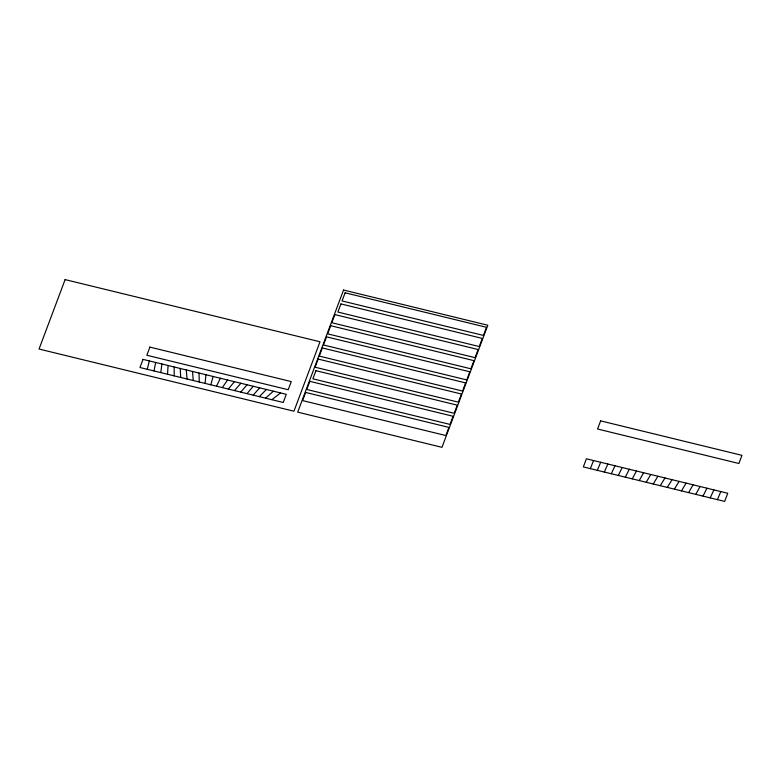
<?xml version="1.0" encoding="UTF-8"?>
<svg xmlns="http://www.w3.org/2000/svg" width="781" height="781" viewBox="0 0 781 781"><rect width="100%" height="100%" fill="white"/><g stroke="black" fill="none" stroke-linecap="round" stroke-linejoin="round"><path stroke-width="1.17" d="M174.163 375.866L174.192 366.992M167.524 374.245L168.081 365.498M205.091 383.412L205.93 374.734M160.798 372.605L161.892 363.985M154.033 370.955L155.634 362.462M147.248 369.296L149.347 360.929M210.792 384.799L213.115 376.481M590.338 468.639L593.55 460.536M597.338 470.338L600.696 462.274M717.427 499.635L720.804 491.571M604.338 472.046L607.852 464.021M611.328 473.755L615.008 465.769L727.716 493.26L724.661 501.402L583.339 466.931L586.394 458.789L615.008 465.769M710.212 497.878L713.893 489.892M618.308 475.463L622.164 467.516M216.493 386.195L220.398 378.258M702.998 496.12L706.961 488.203M625.288 477.162L629.33 469.264M632.259 478.86L636.486 471.011M695.803 494.363L700.03 486.504M639.239 480.559L643.642 472.749M688.637 492.616L693.069 484.806M646.219 482.267L650.778 474.497M681.491 490.868L686.089 483.107M653.219 483.976L657.895 476.234M674.384 489.14L679.079 481.399M660.248 485.684L664.982 477.962M667.296 487.412L672.05 479.68M222.302 387.61L227.564 380.005M228.296 389.075L234.437 381.684M247.001 393.634L253.249 386.273M240.763 392.111L247.079 384.769M234.485 390.578L240.899 383.266M253.171 395.137L259.673 387.845M259.331 396.641L266.419 389.485M265.56 398.164L273.409 391.193M271.866 399.696L280.535 392.931M186.278 369.94L187.059 379.01M192.507 371.453L193.258 380.523M180.226 368.456L180.684 377.457M199.038 373.054L199.262 381.987M65.116 279.598L39.05 349.039L293.949 411.216L320.015 341.775L65.116 279.598M143.021 359.387L139.965 367.519L283.23 402.469L286.285 394.327L143.021 359.387M149.893 347.106L146.838 355.248L288.218 389.739L291.274 381.597L149.893 347.106M343.542 290.044L297.707 412.134L441.978 447.328L487.813 325.238L343.542 290.044M305.654 392.452L302.598 400.594L445.853 435.544L448.909 427.402L305.654 392.452M309.823 381.333L306.767 389.465L450.032 424.415L453.087 416.273L309.823 381.333M318.179 359.075L315.124 367.216L458.388 402.166L461.444 394.024L318.179 359.075M322.348 347.955L319.292 356.097L462.557 391.047L465.613 382.905L322.348 347.955M326.526 336.836L323.471 344.977L466.735 379.917L469.791 371.776L326.526 336.836M330.705 325.706L327.649 333.848L470.914 368.798L473.969 360.656L330.705 325.706M334.883 314.587L331.827 322.729L475.092 357.669L478.148 349.527L334.883 314.587M315.944 370.682L312.888 378.824L454.21 413.295L457.266 405.154L315.944 370.682M340.936 303.916L337.88 312.058L479.261 346.549L482.316 338.407L340.936 303.916M345.104 292.797L342.049 300.939L483.439 335.42L486.495 327.288L345.104 292.797M600.628 420.871L597.572 429.013L738.894 463.484L741.95 455.343L600.628 420.871"/></g></svg>
